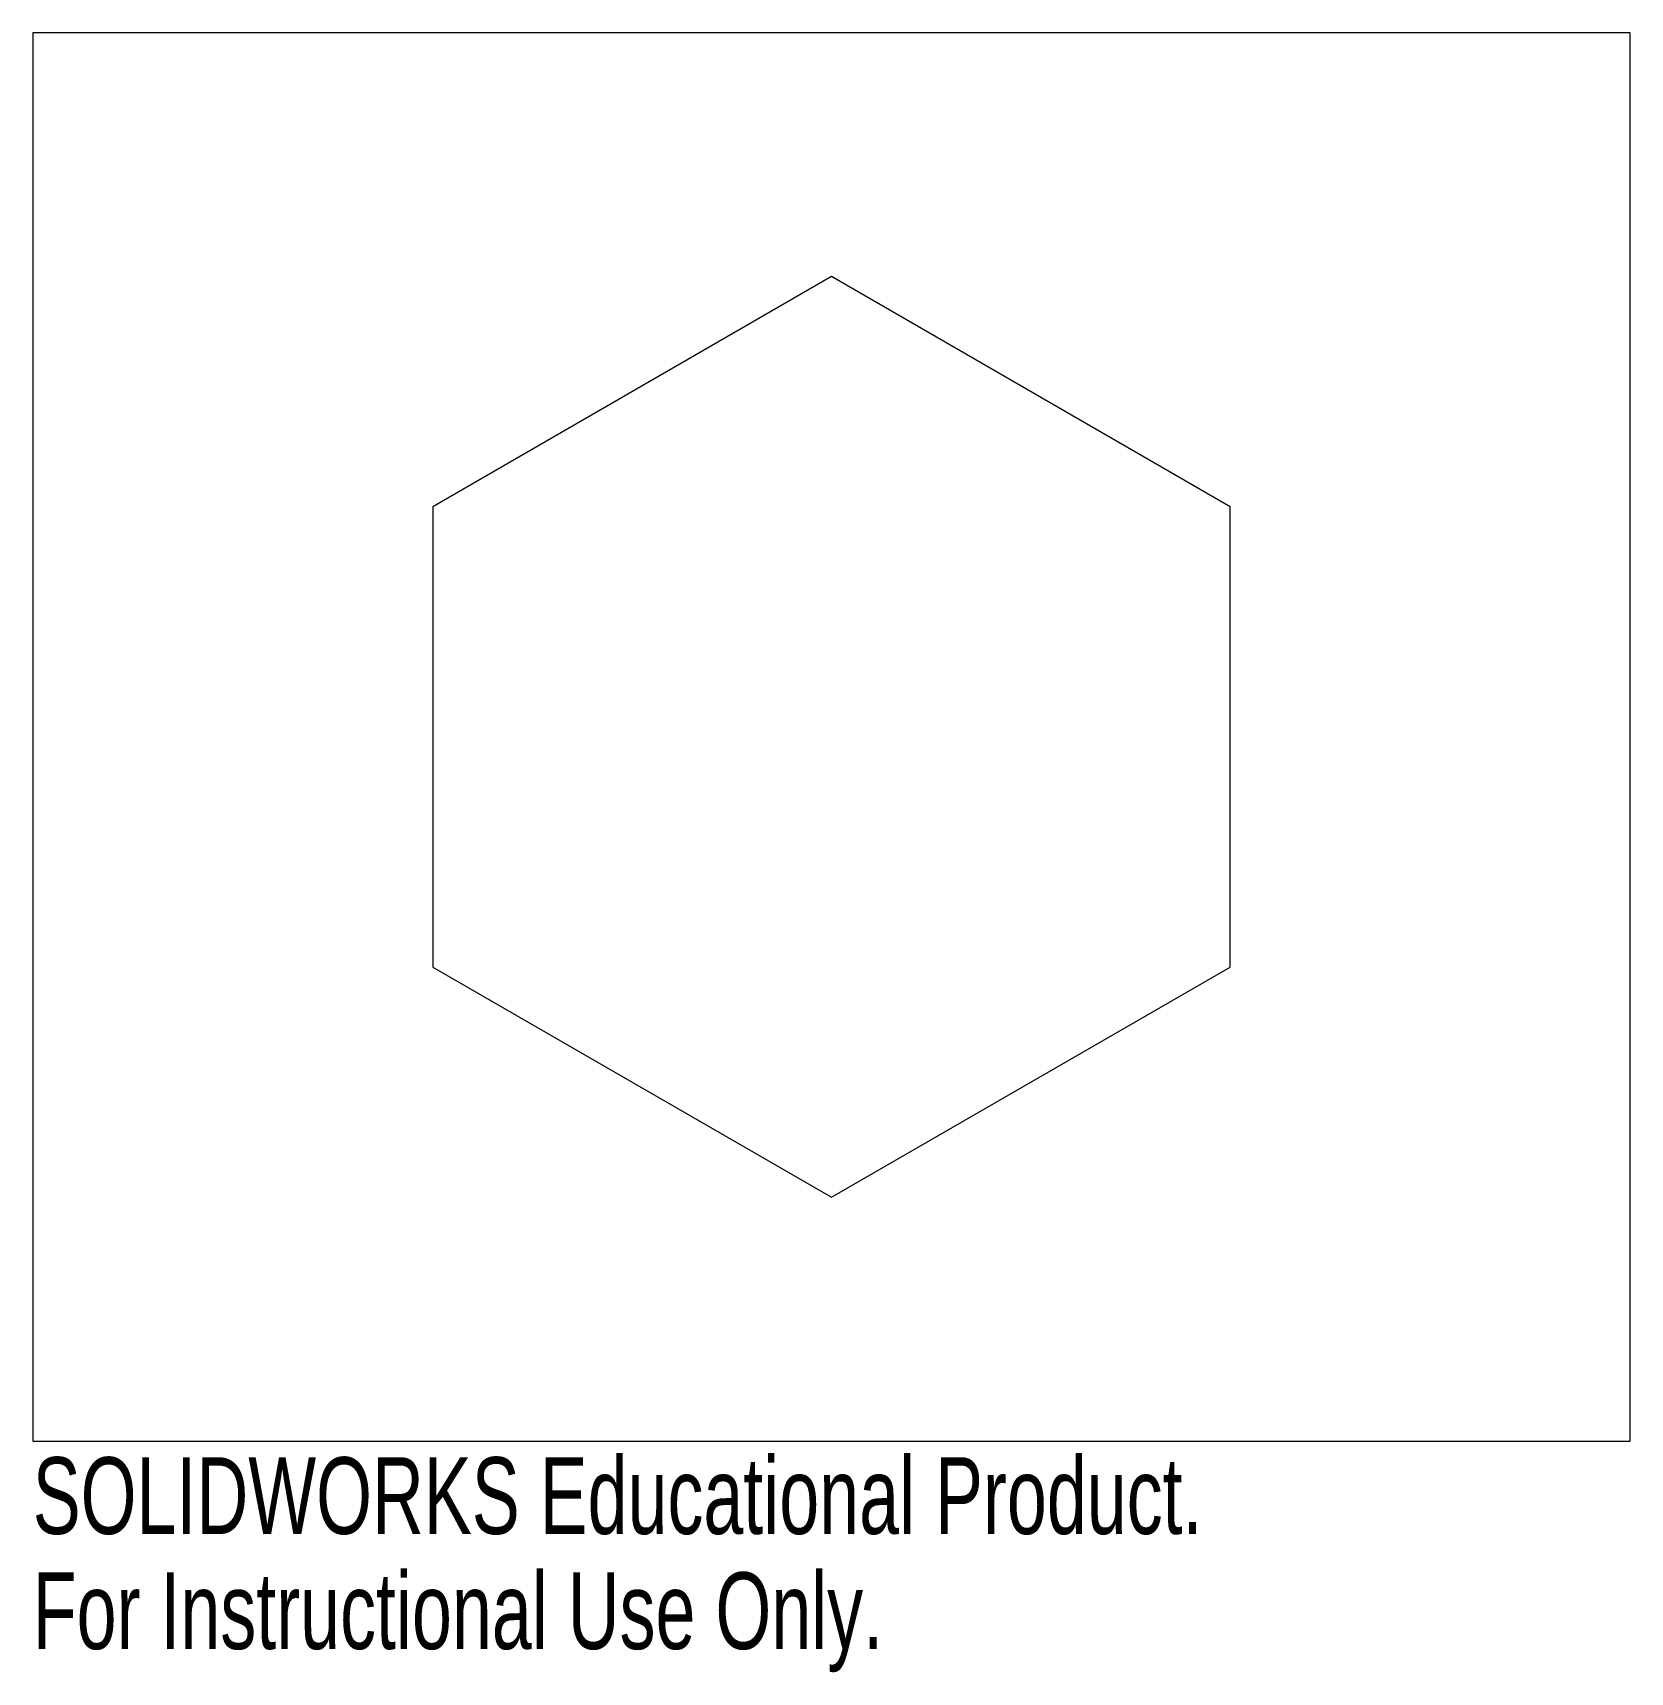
# Model space of a CAD drawing. Header units: millimetres. Extents: x -50 to 50, y -59 to 44.
import ezdxf

# ---------------------------------------------------------------- set-up
doc = ezdxf.new("R2010")
doc.units = ezdxf.units.MM
doc.styles.add('SLDTEXTSTYLE0', font='TXT', dxfattribs={"width": 0.7})

msp = doc.modelspace()

# ---------------------------------------------------------------- linework, layer by layer
at = {"color": 7, "linetype": 'Continuous', "lineweight": 15}
for p, q in [((50.31, 44.35), (-50.31, 44.35)), ((-50.31, 44.35), (-50.31, -44.35)), ((50.31, -44.35), (50.31, 44.35)), ((0, 28.99), (-25.11, 14.5)), ((25.11, 14.5), (0, 28.99)), ((-25.11, 14.5), (-25.11, -14.5)), ((25.11, -14.5), (25.11, 14.5)), ((-25.11, -14.5), (0, -28.99)), ((0, -28.99), (25.11, -14.5)), ((-50.31, -44.35), (50.31, -44.35))]:
    msp.add_line(p, q, dxfattribs=at)

# ---------------------------------------------------------------- texts
at = {"color": 7, "linetype": 'Continuous', "char_height": 4.8336, "attachment_point": 1, "style": 'SLDTEXTSTYLE0'}
for s, insert in [('SOLIDWORKS Educational Product.', (-50.31, -45.37)), ('For Instructional Use Only.', (-50.31, -52.62))]:
    msp.add_mtext(s, dxfattribs=dict(at, insert=insert))

doc.saveas('drawing.dxf')
